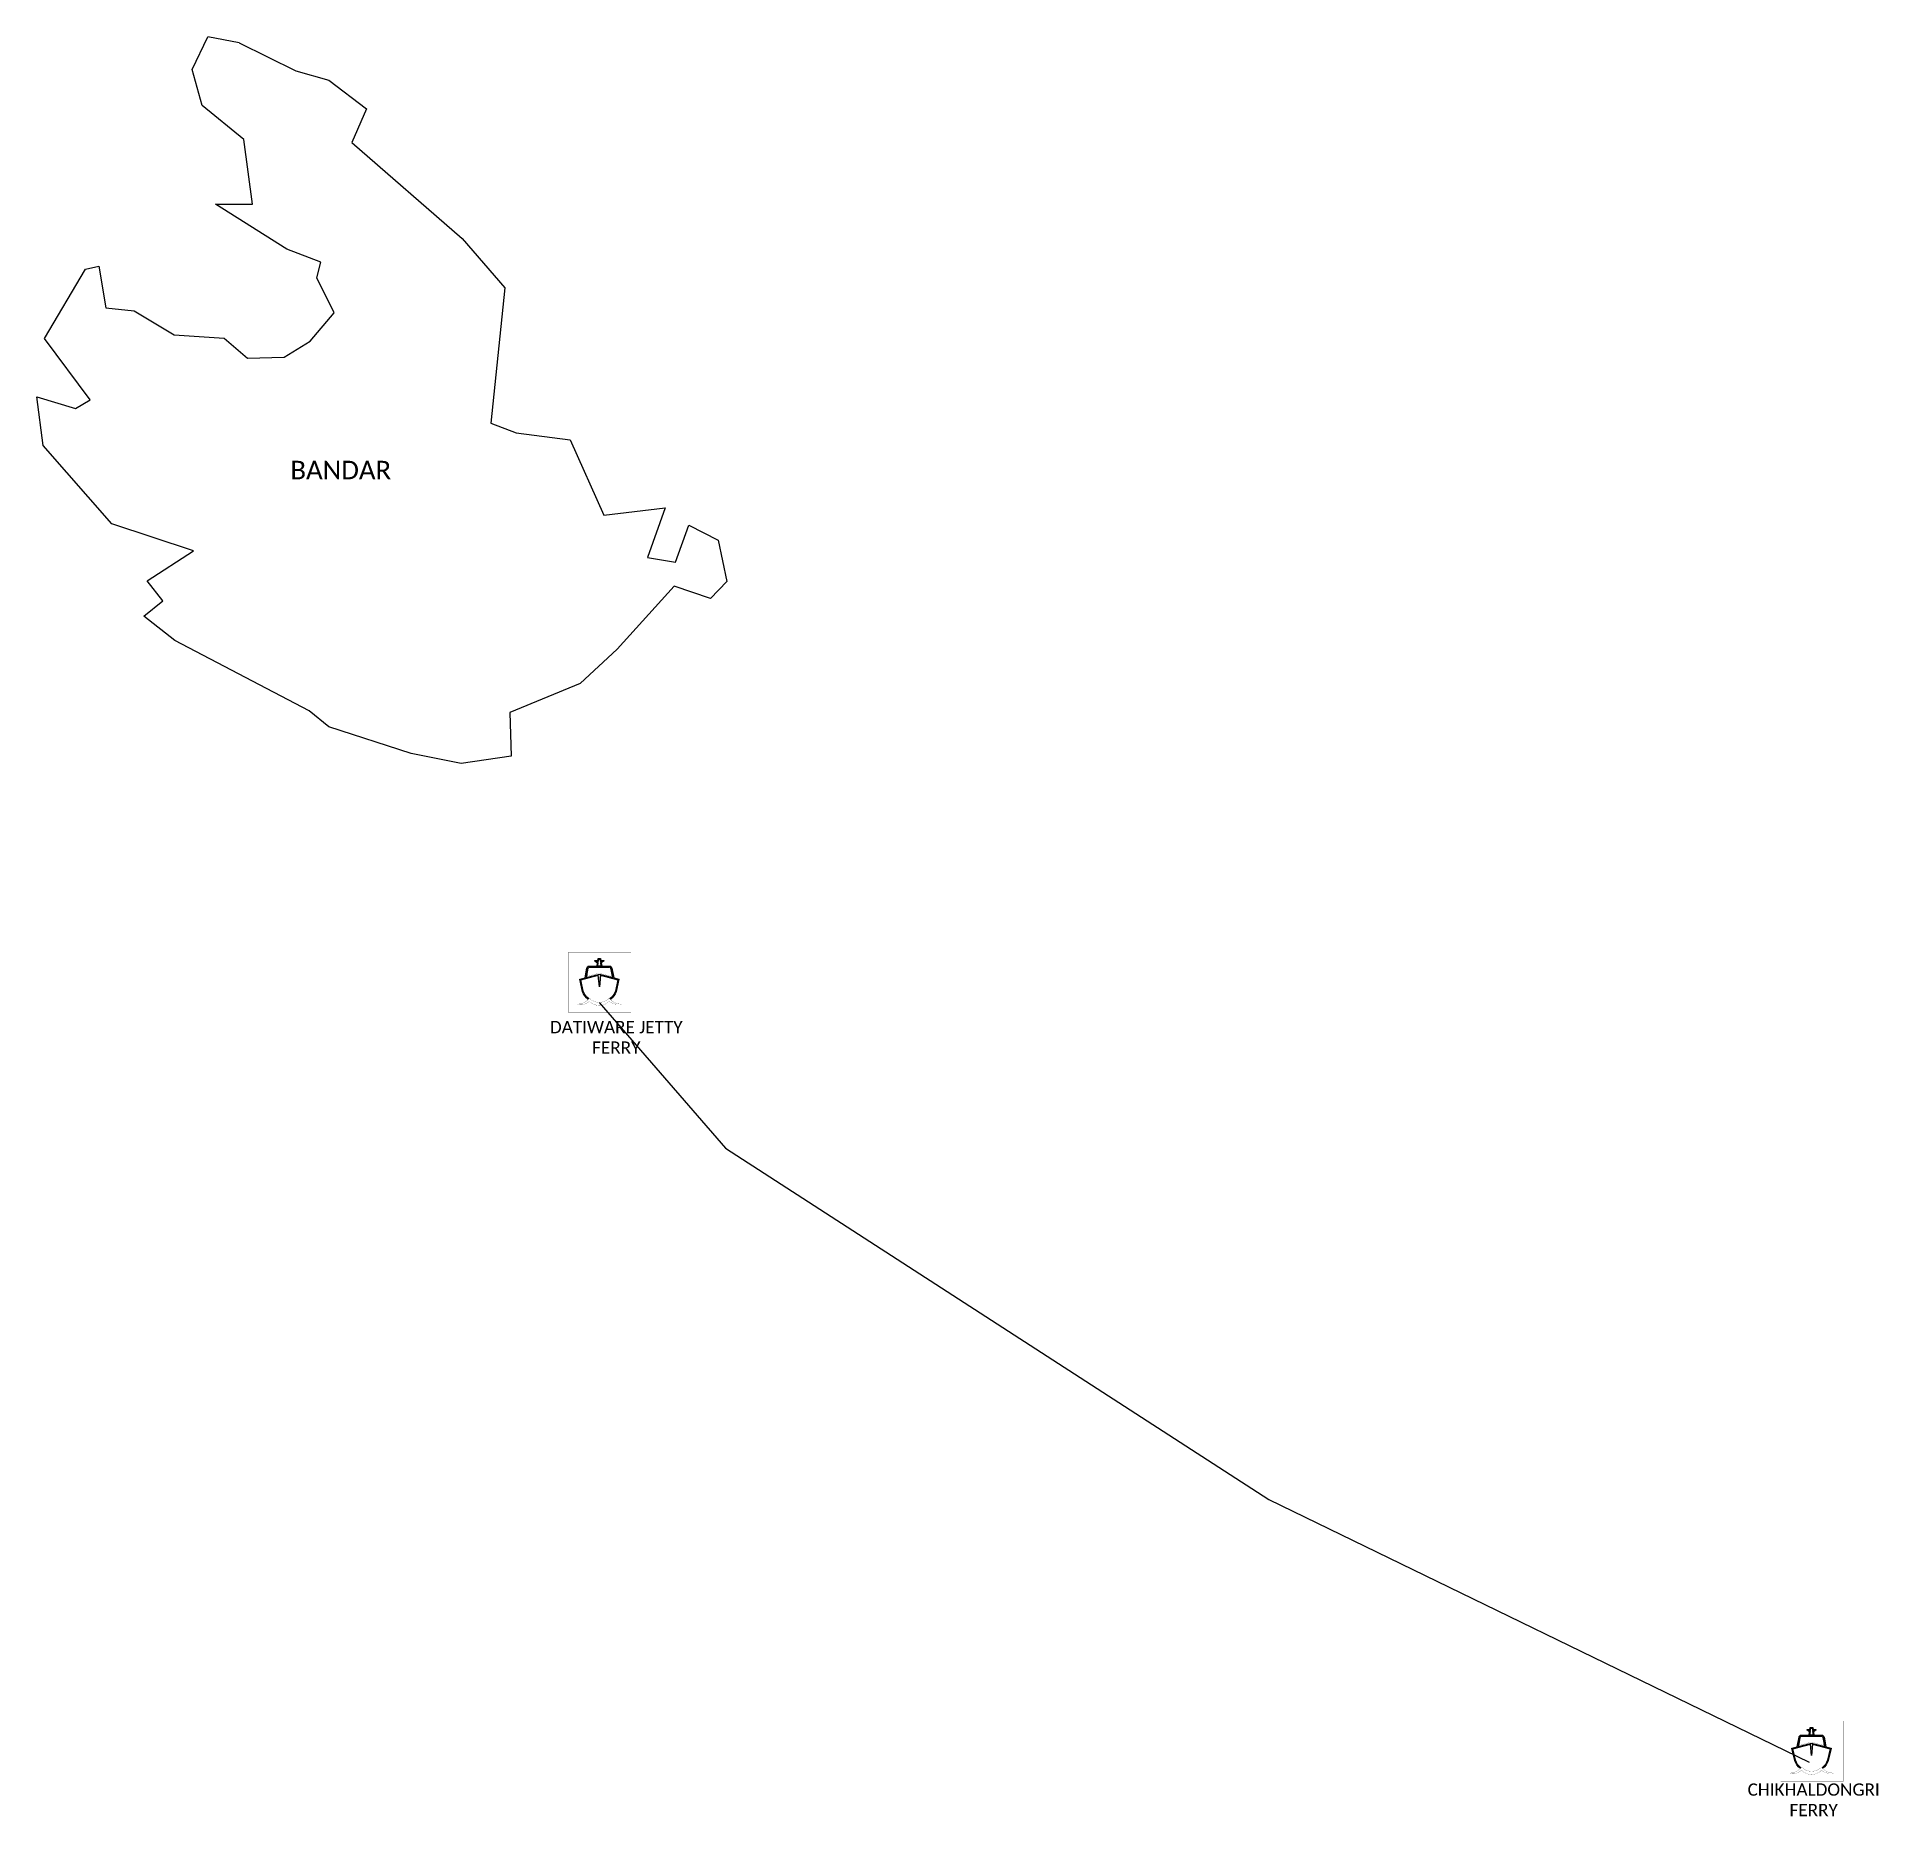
# Model space of a CAD drawing. Header units: metres. Extents: x 265480 to 268477, y 2157043 to 2159939.
import ezdxf

# ---------------------------------------------------------------- set-up
doc = ezdxf.new("R2010")
doc.units = ezdxf.units.M
doc.header["$MEASUREMENT"] = 0
for name, color, linetype in [('FERRY', 14, 'Continuous'), ('FERRY ROUTE', 5, 'Continuous'), ('JETTY TEXT', 7, 'Continuous'), ('village', 3, 'Continuous')]:
    doc.layers.add(name, color=color, linetype=linetype)
doc.styles.get("Standard").update_dxf_attribs({"font": 'calibri.ttf'})
doc.linetypes.add('FENCELINE2', pattern='A,0.25,-0.1,[132,ltypeshp.shx,S=0.1,R=0,X=-0.1,Y=0],-0.1,1', length=1.45)

# ---------------------------------------------------------------- blocks, each defined once
blk = doc.blocks.new('TUYJYHJ')
h = blk.add_hatch(color=256)
h.dxf.hatch_style = 1
h.paths.add_polyline_path([(-17427, 33760, 0.3927863), (-17566, 33889), (-18045, 33889), (-18075, 34080), (-17901, 34205), (-17918, 34237), (-18098, 34237), (-18112, 34354), (-18272, 34355), (-18285, 34236), (-18465, 34234), (-18482, 34202), (-18306, 34078), (-18333, 33889), (-18821, 33889, 0.3808527), (-18952, 33762), (-19066, 33168), (-19383, 33085), (-19217, 32340, 0.1416171), (-18869, 31851, 0.0136089), (-18837, 31886, -0.1415696), (-19171, 32353), (-19326, 33051), (-18254, 33330), (-18191, 32633), (-18127, 33330), (-17055, 33051), (-17210, 32353, -0.1421711), (-17546, 31885, 0.0134174), (-17514, 31849, 0.1421217), (-17165, 32340), (-16999, 33085), (-17315, 33168)])
h.paths.add_polyline_path([(-17377, 33184), (-18191, 33396), (-19003, 33184), (-18894, 33755, -0.3875835), (-18819, 33831), (-17566, 33831, -0.4030462), (-17485, 33753)], flags=16)
h.paths.add_polyline_path([(-17522, 33276), (-18153, 33444, 0.1099752), (-18246, 33444), (-18863, 33280, -0.3953326), (-18920, 33345), (-18859, 33724, -0.2949015), (-18804, 33783), (-17594, 33782, -0.3365152), (-17524, 33736), (-17447, 33341, -0.3840616)], flags=0)
h.paths.add_polyline_path([(-18093, 33889), (-18286, 33889), (-18255, 34100), (-18379, 34188), (-18243, 34190), (-18230, 34308), (-18154, 34307), (-18140, 34190), (-18003, 34190), (-18126, 34101)], flags=16)
at = {"const_width": 10}
blk.add_lwpolyline([(-20070, 34743), (-16263, 34743), (-16263, 31059), (-20070, 31059)], close=True, dxfattribs=at)
at = {"flags": 128}
for points in [[(-18869, 31851, -0.1416171), (-19217, 32340), (-19383, 33085), (-19066, 33168), (-18952, 33762, -0.3808527), (-18821, 33889), (-18333, 33889), (-18306, 34078), (-18482, 34202), (-18465, 34234), (-18285, 34236), (-18272, 34355), (-18112, 34354), (-18112, 34354), (-18098, 34237), (-17918, 34237), (-17901, 34205), (-18075, 34080), (-18045, 33889), (-17565, 33889), (-17565, 33889, -0.3919775), (-17427, 33760), (-17315, 33168), (-16999, 33085), (-17165, 32340, -0.1421217), (-17514, 31849)], [(-17377, 33184), (-17485, 33753, 0.4019781), (-17565, 33831), (-18819, 33831, 0.3875835), (-18894, 33755), (-19003, 33184)], [(-18837, 31886, -0.1415696), (-19171, 32353), (-19326, 33051), (-18254, 33330)], [(-18127, 33330), (-17055, 33051), (-17210, 32353, -0.1421711), (-17546, 31885)]]:
    blk.add_lwpolyline(points, format="xyb", dxfattribs=at)
at = {"const_width": 10, "flags": 128}
blk.add_lwpolyline([(-17594, 33782, -0.3365152), (-17524, 33736), (-17447, 33341, -0.3840616), (-17522, 33276), (-18153, 33444, 0.1099752), (-18246, 33444), (-18863, 33280, -0.3953326), (-18920, 33345), (-18859, 33724, -0.2949015), (-18804, 33783)], format="xyb", close=True, dxfattribs=at)
at = {"flags": 128}
for points in [[(-18286, 33889), (-18255, 34100), (-18379, 34188), (-18243, 34190), (-18230, 34308), (-18154, 34307), (-18140, 34190), (-18003, 34190), (-18126, 34101), (-18093, 33889)], [(-18093, 33889), (-18286, 33889)], [(-19003, 33184), (-18191, 33396), (-17377, 33184)], [(-18127, 33330), (-18191, 32633), (-18254, 33330)]]:
    blk.add_lwpolyline(points, dxfattribs=at)
at = {"const_width": 10}
blk.add_lwpolyline([(-19531, 31574, 0.2463985), (-18801, 31932, 0.4206168), (-17584, 31932, 0.244555), (-16847, 31572, -0.2283367), (-17585, 31739, -0.420789), (-18798, 31742, -0.2663096)], format="xyb", close=True, dxfattribs=at)

msp = doc.modelspace()

# ---------------------------------------------------------------- linework, layer by layer
at = {"color": 3}
msp.add_lwpolyline([(265809.2, 2159929.6), (265758.2, 2159939.4)], dxfattribs=at)
at = {"layer": 'FERRY ROUTE', "linetype": 'FENCELINE2', "ltscale": 10}
msp.add_lwpolyline([(266395.6, 2158367.7), (266601, 2158130.5), (267485.2, 2157558.5), (268364.9, 2157131.1)], dxfattribs=at)
at = {"layer": 'village', "color": 3}
for points in [[(266602.9, 2159052.7, 0), (266576.4, 2159025.1, 0), (266517.6, 2159044.9, 0), (266424.4, 2158942.4, 0), (266364.4, 2158886.8, 0), (266249.8, 2158839.4, 0), (266252.3, 2158768.2, 0), (266170.6, 2158756.4, 0), (266089.3, 2158772.9, 0), (265955.3, 2158816.3, 0), (265923.5, 2158842.2, 0), (265704.5, 2158956.8, 0), (265654.4, 2158996.1, 0), (265685.3, 2159021.1, 0), (265659.9, 2159054, 0), (265735.1, 2159102.4, 0), (265602.2, 2159146.8, 0), (265490.4, 2159274.2, 0), (265480.2, 2159353.6, 0), (265543.1, 2159334.2, 0), (265567, 2159348.5, 0), (265492.7, 2159448.2, 0), (265559.5, 2159561.3, 0), (265581.3, 2159566.1, 0), (265592.7, 2159498.3, 0), (265638.6, 2159493.6, 0), (265703.9, 2159454, 0), (265785.2, 2159448.6, 0), (265823, 2159416.5, 0), (265882.8, 2159418.1, 0), (265925.1, 2159443.9, 0), (265964.3, 2159489.9, 0), (265935.9, 2159547.3, 0), (265942.4, 2159572.4, 0), (265887, 2159593.8, 0), (265771.2, 2159667.1, 0), (265831.2, 2159667, 0), (265817.3, 2159772.3, 0), (265749.4, 2159827.5, 0), (265733.2, 2159886.4, 0), (265758.2, 2159939.4, 0)], [(265809.2, 2159929.6, 0), (265901.7, 2159884.2, 0), (265955.4, 2159868.7, 0), (266016.9, 2159822, 0), (265993.1, 2159767.4, 0), (266172.5, 2159611, 0), (266242.1, 2159530.6, 0), (266219.2, 2159310.3, 0), (266260.4, 2159295, 0), (266348.2, 2159283.6, 0), (266402.9, 2159160.7, 0), (266502.9, 2159172.4, 0), (266473.9, 2159091.6, 0), (266519.6, 2159084.1, 0), (266541.4, 2159144.5, 0), (266589, 2159120.2, 0), (266602.9, 2159052.7, 0)]]:
    msp.add_polyline3d(points, dxfattribs=at)

# ---------------------------------------------------------------- block references
at = {"layer": 'FERRY', "xscale": 0.0266638455042826, "yscale": 0.0266638455042826, "zscale": 0.0266638455042826}
for p in [(266880.7, 2157523.1), (268853.5, 2156271.4)]:
    msp.add_blockref('TUYJYHJ', p, dxfattribs=at)

# ---------------------------------------------------------------- texts
at = {"insert": (265892.9, 2159249.2), "char_height": 30, "width": 282.572, "attachment_point": 1}
msp.add_mtext('BANDAR', dxfattribs=at)
at = {"layer": 'JETTY TEXT', "char_height": 20, "attachment_point": 1}
for s, width, insert in [('\\pxqc;{\\fCalibri|b0|i0|c0|p34;DATIWARE JETTY FERRY}', 255.478, (266295.5, 2158337.4)), ('\\pxqc;{\\fCalibri|b0|i0|c0|p34;CHIKHALDONGRI FERRY}', 142.227, (268300.9, 2157096.3))]:
    msp.add_mtext_dynamic_manual_height_columns(s, width=width, gutter_width=1, heights=[54], dxfattribs=dict(at, insert=insert))

doc.saveas('drawing.dxf')
